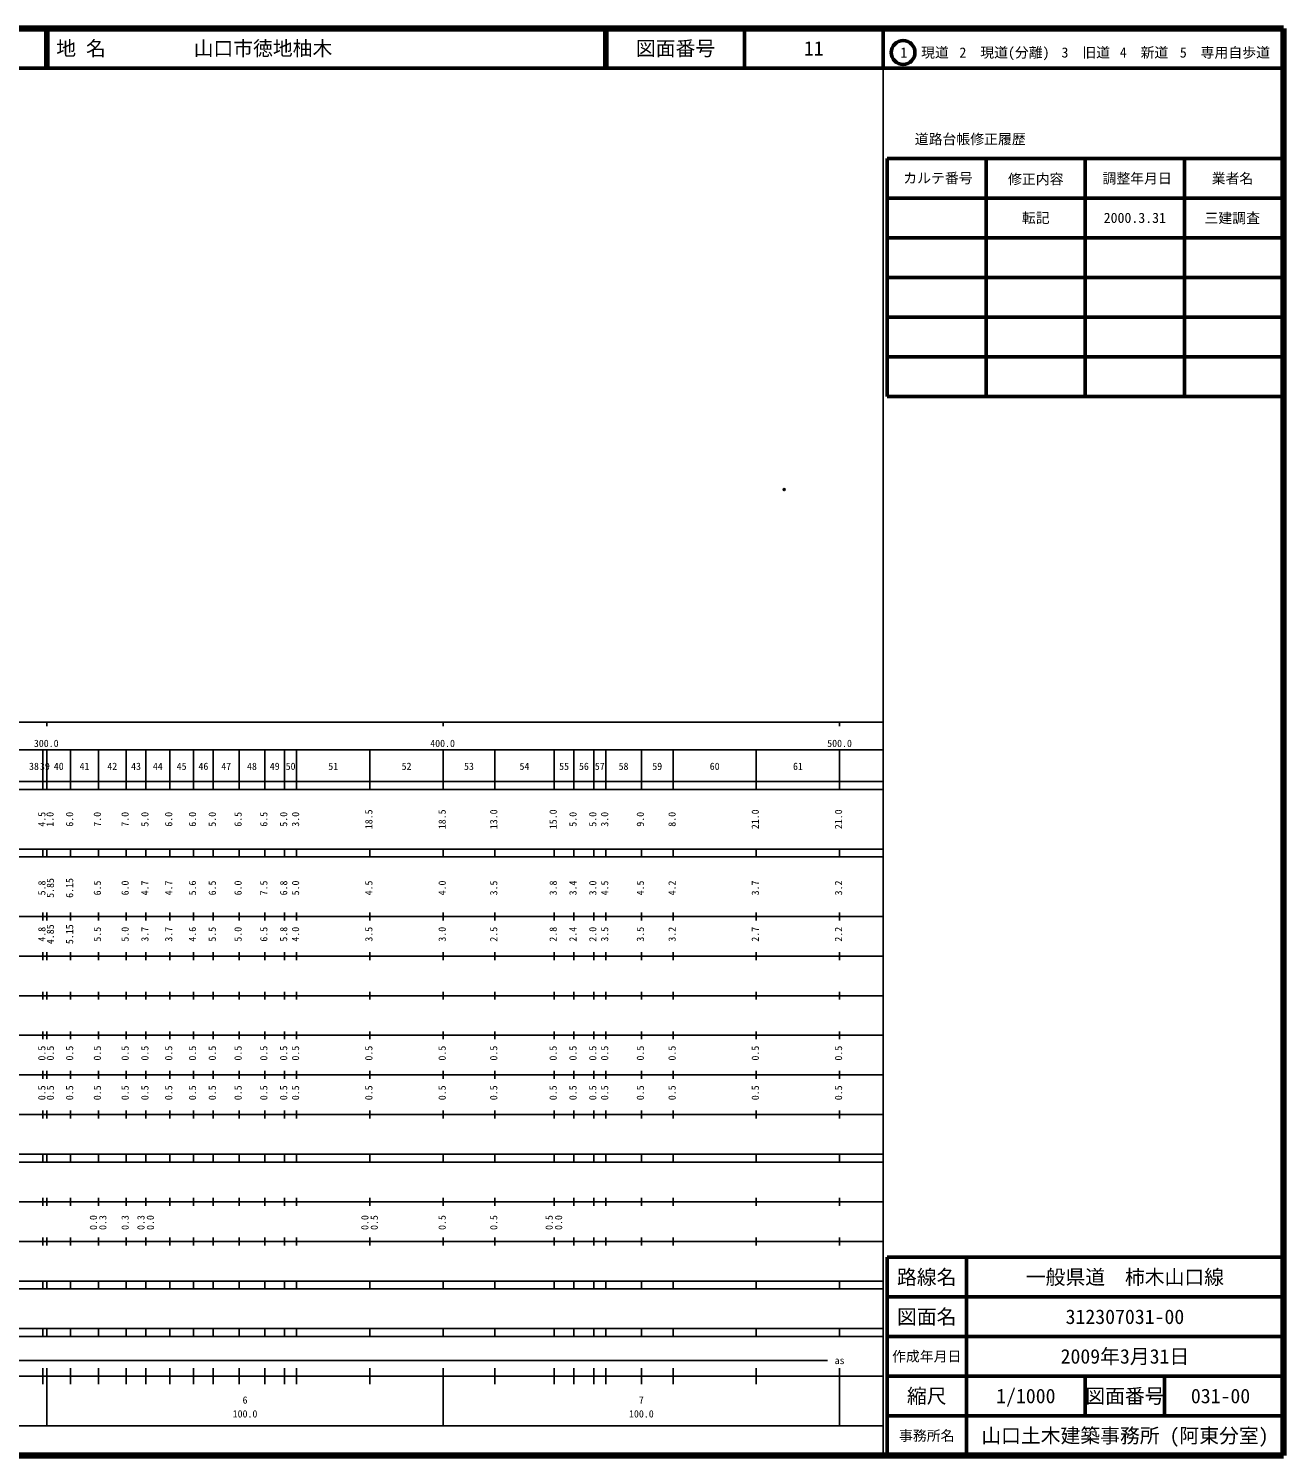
# Model space of a CAD drawing. Units: millimetres on the paper. Extents: x 40 to 680, y 20 to 380.
# Drawn here: x 363.4 to 680, y 20 to 380 of the extents above; entities that cross this region are included whole.
import ezdxf
from ezdxf.enums import TextEntityAlignment as Align

# ---------------------------------------------------------------- set-up
doc = ezdxf.new("R2010")
doc.units = ezdxf.units.MM
doc.header["$PDMODE"] = 32
doc.header["$PDSIZE"] = 0.5
doc.layers.add('M-OTRS', color=6, linetype='Continuous')
doc.layers.add('M-TTL-TXT', color=7, linetype='Continuous')
for name, color, linetype, lineweight in [('M-TTL', 2, 'Continuous', 140), ('M-TTL-BAND', 7, 'Continuous', 25), ('M-TTL-FRAM', 2, 'Continuous', 50), ('M-TTL-LINE', 7, 'Continuous', 50)]:
    doc.layers.add(name, color=color, linetype=linetype, lineweight=lineweight)
doc.styles.add('ＭＳ ゴシック', font='')
doc.styles.get('ＭＳ ゴシック').set_extended_font_data('MS Gothic')

msp = doc.modelspace()

# ---------------------------------------------------------------- linework, layer by layer
at = {"layer": 'M-OTRS'}
msp.add_point((554.035, 263.693), dxfattribs=at)
at = {"layer": 'M-TTL'}
for p, q in [((680, 380), (40, 380)), ((680, 20), (680, 380)), ((40, 20), (680, 20))]:
    msp.add_line(p, q, dxfattribs=at)
at = {"layer": 'M-TTL-BAND'}
for p, q in [((579, 20), (579, 370)), ((40, 205), (579, 205)), ((368, 205), (368, 204)), ((468, 205), (468, 204)), ((568, 205), (568, 204)), ((68, 198), (579, 198)), ((367, 188), (367, 198)), ((368, 188), (368, 198)), ((374, 188), (374, 198)), ((381, 188), (381, 198)), ((388, 188), (388, 198)), ((393, 188), (393, 198)), ((399, 188), (399, 198)), ((405, 188), (405, 198)), ((410, 188), (410, 198)), ((416.5, 188), (416.5, 198)), ((423, 188), (423, 198)), ((428, 188), (428, 198)), ((431, 188), (431, 198)), ((449.5, 188), (449.5, 198)), ((468, 188), (468, 198)), ((481, 188), (481, 198)), ((496, 188), (496, 198)), ((501, 188), (501, 198)), ((506, 188), (506, 198)), ((509, 188), (509, 198)), ((518, 188), (518, 198)), ((526, 188), (526, 198)), ((547, 188), (547, 198)), ((568, 188), (568, 198)), ((40, 190), (579, 190)), ((40, 188), (579, 188)), ((40, 173), (579, 173)), ((367, 171), (367, 173)), ((368, 171), (368, 173)), ((374, 171), (374, 173)), ((381, 171), (381, 173)), ((388, 171), (388, 173)), ((393, 171), (393, 173)), ((399, 171), (399, 173)), ((405, 171), (405, 173)), ((410, 171), (410, 173)), ((416.5, 171), (416.5, 173)), ((423, 171), (423, 173)), ((428, 171), (428, 173)), ((431, 171), (431, 173)), ((449.5, 171), (449.5, 173)), ((468, 171), (468, 173)), ((481, 171), (481, 173)), ((496, 171), (496, 173)), ((501, 171), (501, 173)), ((506, 171), (506, 173)), ((509, 171), (509, 173)), ((518, 171), (518, 173)), ((526, 171), (526, 173)), ((547, 171), (547, 173)), ((568, 171), (568, 173)), ((40, 171), (579, 171)), ((40, 156), (579, 156)), ((367, 155), (367, 157)), ((368, 155), (368, 157)), ((374, 155), (374, 157)), ((381, 155), (381, 157)), ((388, 155), (388, 157)), ((393, 155), (393, 157)), ((399, 155), (399, 157)), ((405, 155), (405, 157)), ((410, 155), (410, 157)), ((416.5, 155), (416.5, 157)), ((423, 155), (423, 157)), ((428, 155), (428, 157)), ((431, 155), (431, 157)), ((449.5, 155), (449.5, 157)), ((468, 155), (468, 157)), ((481, 155), (481, 157)), ((496, 155), (496, 157)), ((501, 155), (501, 157)), ((506, 155), (506, 157)), ((509, 155), (509, 157)), ((518, 155), (518, 157)), ((526, 155), (526, 157)), ((547, 155), (547, 157)), ((568, 155), (568, 157)), ((46, 146), (579, 146)), ((367, 145), (367, 147)), ((368, 145), (368, 147)), ((374, 145), (374, 147)), ((381, 145), (381, 147)), ((388, 145), (388, 147)), ((393, 145), (393, 147)), ((399, 145), (399, 147)), ((405, 145), (405, 147)), ((410, 145), (410, 147)), ((416.5, 145), (416.5, 147)), ((423, 145), (423, 147)), ((428, 145), (428, 147)), ((431, 145), (431, 147)), ((449.5, 145), (449.5, 147)), ((468, 145), (468, 147)), ((481, 145), (481, 147)), ((496, 145), (496, 147)), ((501, 145), (501, 147)), ((506, 145), (506, 147)), ((509, 145), (509, 147)), ((518, 145), (518, 147)), ((526, 145), (526, 147)), ((547, 145), (547, 147)), ((568, 145), (568, 147)), ((367, 135), (367, 137)), ((368, 135), (368, 137)), ((374, 135), (374, 137)), ((381, 135), (381, 137)), ((388, 135), (388, 137)), ((393, 135), (393, 137)), ((399, 135), (399, 137)), ((405, 135), (405, 137)), ((410, 135), (410, 137)), ((416.5, 135), (416.5, 137)), ((423, 135), (423, 137)), ((428, 135), (428, 137)), ((431, 135), (431, 137)), ((449.5, 135), (449.5, 137)), ((468, 135), (468, 137)), ((481, 135), (481, 137)), ((496, 135), (496, 137)), ((501, 135), (501, 137)), ((506, 135), (506, 137)), ((509, 135), (509, 137)), ((518, 135), (518, 137)), ((526, 135), (526, 137)), ((547, 135), (547, 137)), ((568, 135), (568, 137)), ((52, 136), (579, 136)), ((46, 126), (579, 126)), ((367, 125), (367, 127)), ((368, 125), (368, 127)), ((374, 125), (374, 127)), ((381, 125), (381, 127)), ((388, 125), (388, 127)), ((393, 125), (393, 127)), ((399, 125), (399, 127)), ((405, 125), (405, 127)), ((410, 125), (410, 127)), ((416.5, 125), (416.5, 127)), ((423, 125), (423, 127)), ((428, 125), (428, 127)), ((431, 125), (431, 127)), ((449.5, 125), (449.5, 127)), ((468, 125), (468, 127)), ((481, 125), (481, 127)), ((496, 125), (496, 127)), ((501, 125), (501, 127)), ((506, 125), (506, 127)), ((509, 125), (509, 127)), ((518, 125), (518, 127)), ((526, 125), (526, 127)), ((547, 125), (547, 127)), ((568, 125), (568, 127)), ((52, 116), (579, 116)), ((367, 115), (367, 117)), ((368, 115), (368, 117)), ((374, 115), (374, 117)), ((381, 115), (381, 117)), ((388, 115), (388, 117)), ((393, 115), (393, 117)), ((399, 115), (399, 117)), ((405, 115), (405, 117)), ((410, 115), (410, 117)), ((416.5, 115), (416.5, 117)), ((423, 115), (423, 117)), ((428, 115), (428, 117)), ((431, 115), (431, 117)), ((449.5, 115), (449.5, 117)), ((468, 115), (468, 117)), ((481, 115), (481, 117)), ((496, 115), (496, 117)), ((501, 115), (501, 117)), ((506, 115), (506, 117)), ((509, 115), (509, 117)), ((518, 115), (518, 117)), ((526, 115), (526, 117)), ((547, 115), (547, 117)), ((568, 115), (568, 117)), ((46, 106), (579, 106)), ((367, 105), (367, 107)), ((368, 105), (368, 107)), ((374, 105), (374, 107)), ((381, 105), (381, 107)), ((388, 105), (388, 107)), ((393, 105), (393, 107)), ((399, 105), (399, 107)), ((405, 105), (405, 107)), ((410, 105), (410, 107)), ((416.5, 105), (416.5, 107)), ((423, 105), (423, 107)), ((428, 105), (428, 107)), ((431, 105), (431, 107)), ((449.5, 105), (449.5, 107)), ((468, 105), (468, 107)), ((481, 105), (481, 107)), ((496, 105), (496, 107)), ((501, 105), (501, 107)), ((506, 105), (506, 107)), ((509, 105), (509, 107)), ((518, 105), (518, 107)), ((526, 105), (526, 107)), ((547, 105), (547, 107)), ((568, 105), (568, 107)), ((40, 96), (579, 96)), ((40, 94), (579, 94)), ((367, 94), (367, 96)), ((368, 94), (368, 96)), ((374, 94), (374, 96)), ((381, 94), (381, 96)), ((388, 94), (388, 96)), ((393, 94), (393, 96)), ((399, 94), (399, 96)), ((405, 94), (405, 96)), ((410, 94), (410, 96)), ((416.5, 94), (416.5, 96)), ((423, 94), (423, 96)), ((428, 94), (428, 96)), ((431, 94), (431, 96)), ((449.5, 94), (449.5, 96)), ((468, 94), (468, 96)), ((481, 94), (481, 96)), ((496, 94), (496, 96)), ((501, 94), (501, 96)), ((506, 94), (506, 96)), ((509, 94), (509, 96)), ((518, 94), (518, 96)), ((526, 94), (526, 96)), ((547, 94), (547, 96)), ((568, 94), (568, 96)), ((49, 84), (579, 84)), ((367, 83), (367, 85)), ((368, 83), (368, 85)), ((374, 83), (374, 85)), ((381, 83), (381, 85)), ((388, 83), (388, 85)), ((393, 83), (393, 85)), ((399, 83), (399, 85)), ((405, 83), (405, 85)), ((410, 83), (410, 85)), ((416.5, 83), (416.5, 85)), ((423, 83), (423, 85)), ((428, 83), (428, 85)), ((431, 83), (431, 85)), ((449.5, 83), (449.5, 85)), ((468, 83), (468, 85)), ((481, 83), (481, 85)), ((496, 83), (496, 85)), ((501, 83), (501, 85)), ((506, 83), (506, 85)), ((509, 83), (509, 85)), ((518, 83), (518, 85)), ((526, 83), (526, 85)), ((547, 83), (547, 85)), ((568, 83), (568, 85)), ((40, 74), (579, 74)), ((367, 73), (367, 75)), ((368, 73), (368, 75)), ((374, 73), (374, 75)), ((381, 73), (381, 75)), ((388, 73), (388, 75)), ((393, 73), (393, 75)), ((399, 73), (399, 75)), ((405, 73), (405, 75)), ((410, 73), (410, 75)), ((416.5, 73), (416.5, 75)), ((423, 73), (423, 75)), ((428, 73), (428, 75)), ((431, 73), (431, 75)), ((449.5, 73), (449.5, 75)), ((468, 73), (468, 75)), ((481, 73), (481, 75)), ((496, 73), (496, 75)), ((501, 73), (501, 75)), ((506, 73), (506, 75)), ((509, 73), (509, 75)), ((518, 73), (518, 75)), ((526, 73), (526, 75)), ((547, 73), (547, 75)), ((568, 73), (568, 75)), ((40, 64), (579, 64)), ((40, 62), (579, 62)), ((367, 62), (367, 64)), ((368, 62), (368, 64)), ((374, 62), (374, 64)), ((381, 62), (381, 64)), ((388, 62), (388, 64)), ((393, 62), (393, 64)), ((399, 62), (399, 64)), ((405, 62), (405, 64)), ((410, 62), (410, 64)), ((416.5, 62), (416.5, 64)), ((423, 62), (423, 64)), ((428, 62), (428, 64)), ((431, 62), (431, 64)), ((449.5, 62), (449.5, 64)), ((468, 62), (468, 64)), ((481, 62), (481, 64)), ((496, 62), (496, 64)), ((501, 62), (501, 64)), ((506, 62), (506, 64)), ((509, 62), (509, 64)), ((518, 62), (518, 64)), ((526, 62), (526, 64)), ((547, 62), (547, 64)), ((568, 62), (568, 64)), ((40, 52), (579, 52)), ((367, 50), (367, 52)), ((368, 50), (368, 52)), ((374, 50), (374, 52)), ((381, 50), (381, 52)), ((388, 50), (388, 52)), ((393, 50), (393, 52)), ((399, 50), (399, 52)), ((405, 50), (405, 52)), ((410, 50), (410, 52)), ((416.5, 50), (416.5, 52)), ((423, 50), (423, 52)), ((428, 50), (428, 52)), ((431, 50), (431, 52)), ((449.5, 50), (449.5, 52)), ((468, 50), (468, 52)), ((481, 50), (481, 52)), ((496, 50), (496, 52)), ((501, 50), (501, 52)), ((506, 50), (506, 52)), ((509, 50), (509, 52)), ((518, 50), (518, 52)), ((526, 50), (526, 52)), ((547, 50), (547, 52)), ((568, 50), (568, 52)), ((40, 50), (579, 50)), ((71, 44), (565, 44)), ((40, 40), (579, 40)), ((367, 38), (367, 42)), ((368, 27.5), (368, 42)), ((374, 38), (374, 42)), ((381, 38), (381, 42)), ((388, 38), (388, 42)), ((393, 38), (393, 42)), ((399, 38), (399, 42)), ((405, 38), (405, 42)), ((410, 38), (410, 42)), ((416.5, 38), (416.5, 42)), ((423, 38), (423, 42)), ((428, 38), (428, 42)), ((431, 38), (431, 42)), ((449.5, 38), (449.5, 42)), ((468, 27.5), (468, 42)), ((481, 38), (481, 42)), ((496, 38), (496, 42)), ((501, 38), (501, 42)), ((506, 38), (506, 42)), ((509, 38), (509, 42)), ((518, 38), (518, 42)), ((526, 38), (526, 42)), ((547, 38), (547, 42)), ((568, 27.5), (568, 42)), ((68, 27.5), (579, 27.5))]:
    msp.add_line(p, q, dxfattribs=at)
at = {"layer": 'M-TTL-FRAM'}
for p, q in [((580, 347.197), (580, 287.197)), ((580, 347.197), (680, 347.197)), ((580, 287.197), (680, 287.197)), ((680, 70), (580, 70)), ((580, 70), (580, 20))]:
    msp.add_line(p, q, dxfattribs=at)
at = {"layer": 'M-TTL-LINE'}
for p, q in [((367.75, 380), (367.75, 370)), ((368.25, 380), (368.25, 370)), ((508.747, 380), (508.747, 370)), ((509.247, 380), (509.247, 370)), ((543.997, 380), (543.997, 370)), ((579, 380), (579, 370)), ((40, 370), (680, 370)), ((605, 347.197), (605, 287.197)), ((630, 347.197), (630, 287.197)), ((655, 347.197), (655, 287.197)), ((580, 337.197), (680, 337.197)), ((580, 327.197), (680, 327.197)), ((580, 317.197), (680, 317.197)), ((580, 307.197), (680, 307.197)), ((580, 297.197), (680, 297.197)), ((600, 70), (600, 20)), ((680, 60), (580, 60)), ((680, 50), (580, 50)), ((680, 40), (580, 40)), ((630, 40), (630, 30)), ((650, 40), (650, 30)), ((680, 30), (580, 30))]:
    msp.add_line(p, q, dxfattribs=at)
msp.add_circle((584.031, 373.958), 3, dxfattribs=at)

# ---------------------------------------------------------------- texts
at = {"layer": 'M-TTL-BAND', "style": 'ＭＳ ゴシック'}
for s, p in [('300.0', (367.844, 198.195)), ('400.0', (467.844, 198.195)), ('500.0', (568, 198.195)), ('38', (364.75, 192.405)), ('39', (367.5, 192.405)), ('40', (371, 192.405)), ('41', (377.5, 192.405)), ('42', (384.5, 192.405)), ('43', (390.5, 192.405)), ('44', (396, 192.405)), ('45', (402, 192.405)), ('46', (407.5, 192.405)), ('47', (413.25, 192.405)), ('48', (419.75, 192.405)), ('49', (425.5, 192.405)), ('50', (429.5, 192.405)), ('51', (440.25, 192.405)), ('52', (458.75, 192.405)), ('53', (474.5, 192.405)), ('54', (488.5, 192.405)), ('55', (498.5, 192.405)), ('56', (503.5, 192.405)), ('57', (507.5, 192.405)), ('58', (513.5, 192.405)), ('59', (522, 192.405)), ('60', (536.5, 192.405)), ('61', (557.5, 192.405)), ('as', (568, 42.5)), ('6', (418, 32.523)), ('7', (518, 32.523)), ('100.0', (418, 29.033)), ('100.0', (518, 29.033))]:
    msp.add_text(s, height=1.833, dxfattribs=at).set_placement(p, align=Align.BOTTOM_CENTER)
for s, p in [('4.5', (368.193, 180.5)), ('1.0', (370.241, 180.5)), ('6.0', (375.193, 180.5)), ('7.0', (382.193, 180.5)), ('7.0', (389.193, 180.5)), ('5.0', (394.193, 180.5)), ('6.0', (400.193, 180.5)), ('6.0', (406.193, 180.5)), ('5.0', (411.193, 180.5)), ('6.5', (417.693, 180.5)), ('6.5', (424.193, 180.5)), ('5.0', (429.193, 180.5)), ('3.0', (432.193, 180.5)), ('18.5', (450.693, 180.5)), ('18.5', (469.193, 180.5)), ('13.0', (482.193, 180.5)), ('15.0', (497.193, 180.5)), ('5.0', (502.193, 180.5)), ('5.0', (507.193, 180.5)), ('3.0', (510.193, 180.5)), ('9.0', (519.193, 180.5)), ('8.0', (527.193, 180.5)), ('21.0', (548.193, 180.5)), ('21.0', (569.193, 180.5)), ('5.8', (368.193, 163.174)), ('5.85', (370.326, 163.174)), ('6.15', (375.193, 163.174)), ('6.5', (382.193, 163.174)), ('6.0', (389.193, 163.174)), ('4.7', (394.193, 163.174)), ('4.7', (400.193, 163.174)), ('5.6', (406.193, 163.174)), ('6.5', (411.193, 163.174)), ('6.0', (417.693, 163.174)), ('7.5', (424.193, 163.174)), ('6.8', (429.193, 163.174)), ('5.0', (432.193, 163.174)), ('4.5', (450.693, 163.174)), ('4.0', (469.193, 163.174)), ('3.5', (482.193, 163.174)), ('3.8', (497.193, 163.174)), ('3.4', (502.193, 163.174)), ('3.0', (507.193, 163.174)), ('4.5', (510.193, 163.174)), ('4.5', (519.193, 163.174)), ('4.2', (527.193, 163.174)), ('3.7', (548.193, 163.174)), ('3.2', (569.193, 163.174)), ('4.8', (368.193, 151.5)), ('4.85', (370.326, 151.5)), ('5.15', (375.193, 151.5)), ('5.5', (382.193, 151.5)), ('5.0', (389.193, 151.5)), ('3.7', (394.193, 151.5)), ('3.7', (400.193, 151.5)), ('4.6', (406.193, 151.5)), ('5.5', (411.193, 151.5)), ('5.0', (417.693, 151.5)), ('6.5', (424.193, 151.5)), ('5.8', (429.193, 151.5)), ('4.0', (432.193, 151.5)), ('3.5', (450.693, 151.5)), ('3.0', (469.193, 151.5)), ('2.5', (482.193, 151.5)), ('2.8', (497.193, 151.5)), ('2.4', (502.193, 151.5)), ('2.0', (507.193, 151.5)), ('3.5', (510.193, 151.5)), ('3.5', (519.193, 151.5)), ('3.2', (527.193, 151.5)), ('2.7', (548.193, 151.5)), ('2.2', (569.193, 151.5)), ('0.5', (368.193, 121.5)), ('0.5', (370.326, 121.5)), ('0.5', (375.193, 121.5)), ('0.5', (382.193, 121.5)), ('0.5', (389.193, 121.5)), ('0.5', (394.193, 121.5)), ('0.5', (400.193, 121.5)), ('0.5', (406.193, 121.5)), ('0.5', (411.193, 121.5)), ('0.5', (417.693, 121.5)), ('0.5', (424.193, 121.5)), ('0.5', (429.193, 121.5)), ('0.5', (432.193, 121.5)), ('0.5', (450.693, 121.5)), ('0.5', (469.193, 121.5)), ('0.5', (482.193, 121.5)), ('0.5', (497.193, 121.5)), ('0.5', (502.193, 121.5)), ('0.5', (507.193, 121.5)), ('0.5', (510.193, 121.5)), ('0.5', (519.193, 121.5)), ('0.5', (527.193, 121.5)), ('0.5', (548.193, 121.5)), ('0.5', (569.193, 121.5)), ('0.5', (368.193, 111.5)), ('0.5', (370.326, 111.5)), ('0.5', (375.193, 111.5)), ('0.5', (382.193, 111.5)), ('0.5', (389.193, 111.5)), ('0.5', (394.193, 111.5)), ('0.5', (400.193, 111.5)), ('0.5', (406.193, 111.5)), ('0.5', (411.193, 111.5)), ('0.5', (417.693, 111.5)), ('0.5', (424.193, 111.5)), ('0.5', (429.193, 111.5)), ('0.5', (432.193, 111.5)), ('0.5', (450.693, 111.5)), ('0.5', (469.193, 111.5)), ('0.5', (482.193, 111.5)), ('0.5', (497.193, 111.5)), ('0.5', (502.193, 111.5)), ('0.5', (507.193, 111.5)), ('0.5', (510.193, 111.5)), ('0.5', (519.193, 111.5)), ('0.5', (527.193, 111.5)), ('0.5', (548.193, 111.5)), ('0.5', (569.193, 111.5)), ('0.0', (381.193, 78.764)), ('0.3', (383.563, 78.764)), ('0.3', (389.193, 78.764)), ('0.3', (393.193, 78.764)), ('0.0', (395.563, 78.764)), ('0.0', (449.693, 78.764)), ('0.5', (452.063, 78.764)), ('0.5', (469.193, 78.764)), ('0.5', (482.193, 78.764)), ('0.5', (496.193, 78.764)), ('0.0', (498.563, 78.764))]:
    msp.add_text(s, height=1.833, rotation=90, dxfattribs=at).set_placement(p, align=Align.BOTTOM_CENTER)
at = {"layer": 'M-TTL-TXT', "style": 'ＭＳ ゴシック'}
for s, p in [('地 名', (370.38, 375)), ('山口市徳地柚木', (405.024, 375))]:
    msp.add_text(s, height=3.666, dxfattribs=at).set_placement(p, align=Align.MIDDLE_LEFT)
for s, height, p in [('図面番号', 3.666, (526.622, 375)), ('11', 3.666, (561.497, 375)), ('1\u3000現道', 2.566, (589.448, 373.958)), ('2\u3000現道(分離)', 2.566, (609.619, 373.958)), ('3\u3000旧道', 2.566, (630.121, 373.958)), ('4\u3000新道', 2.566, (644.824, 373.958)), ('5\u3000専用自歩道', 2.566, (665.228, 373.958)), ('道路台帳修正履歴', 2.566, (600.968, 352.113)), ('カルテ番号', 2.566, (592.839, 342.277)), ('修正内容', 2.566, (617.509, 342.023)), ('調整年月日', 2.566, (643.089, 342.197)), ('業者名', 2.566, (667.134, 342.197)), ('転記', 2.566, (617.5, 332.245)), ('2000.3.31', 2.566, (642.5, 332.245)), ('三建調査', 2.566, (667.077, 332.189)), ('路線名', 3.666, (590, 65)), ('路線名', 3.666, (590, 65)), ('一般県道\u3000柿木山口線', 3.666, (640, 65)), ('図面名', 3.666, (590, 55)), ('図面名', 3.666, (590, 55)), ('312307031-00', 3.666, (640, 55)), ('2009年3月31日', 3.666, (640, 45)), ('作成年月日', 2.566, (590, 45)), ('作成年月日', 2.566, (590, 45)), ('縮尺', 3.666, (590, 35)), ('縮尺', 3.666, (590, 35)), ('1/1000', 3.666, (615, 35)), ('図面番号', 3.666, (640, 35)), ('図面番号', 3.666, (640, 35)), ('031-00', 3.666, (664.125, 35)), ('事務所名', 2.566, (590, 25)), ('事務所名', 2.566, (590, 25)), ('山口土木建築事務所 (阿東分室)', 3.666, (640, 25))]:
    msp.add_text(s, height=height, dxfattribs=at).set_placement(p, align=Align.MIDDLE_CENTER)

doc.saveas('drawing.dxf')
